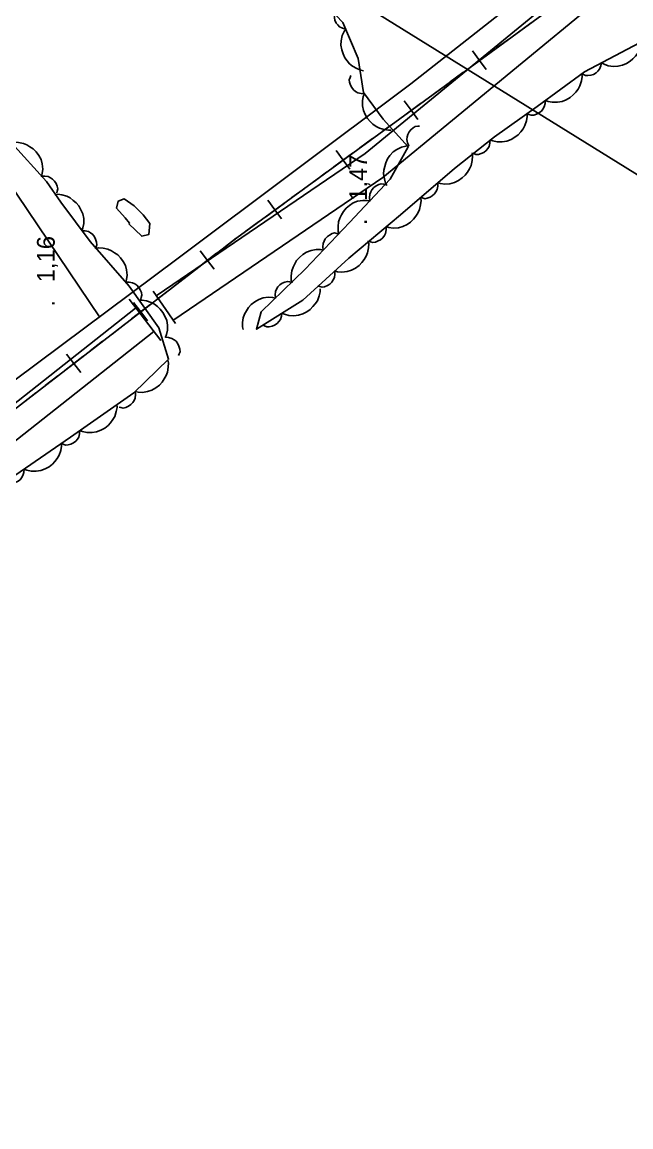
# Model space of a CAD drawing. Extents: x 747954 to 748544, y 4316381 to 4317408.
# Drawn here: x 748119.5 to 748170.8, y 4317002.4 to 4317095.6 of the extents above; entities that cross this region are included whole.
import ezdxf

# ---------------------------------------------------------------- set-up
doc = ezdxf.new("R2010")
doc.units = 0
doc.layers.get('0').update_dxf_attribs({"linetype": 'CONTINUOUS'})
for name, color, linetype in [('2', 7, 'CONTINUOUS'), ('21', 7, 'CONTINUOUS'), ('30', 7, 'CONTINUOUS'), ('48', 7, 'CONTINUOUS'), ('51', 7, 'CONTINUOUS'), ('53', 7, 'CONTINUOUS'), ('56', 7, 'CONTINUOUS'), ('PATTERN_CLASS', 7, 'CONTINUOUS')]:
    doc.layers.add(name, color=color, linetype=linetype)

msp = doc.modelspace()

# ---------------------------------------------------------------- linework, layer by layer
at = {"layer": '2', "color": 0, "linetype": 'CONTINUOUS'}
for p, q in [((748132.41, 4317070.19), (748130.53, 4317072.92)), ((748128.51, 4317072.23), (748131.16, 4317068.76))]:
    msp.add_line(p, q, dxfattribs=at)
at = {"layer": '21', "color": 0, "linetype": 'CONTINUOUS'}
msp.add_lwpolyline([(748128.46, 4317078.59), (748128.53, 4317078.66), (748128.15, 4317079.1), (748127.44, 4317079.91), (748127.58, 4317080.52), (748128.09, 4317080.71), (748128.91, 4317080.13), (748129.68, 4317079.36), (748130.25, 4317078.64), (748130.15, 4317077.69), (748129.56, 4317077.55), (748128.46, 4317078.59)], dxfattribs=at)
at = {"layer": '30', "color": 0, "linetype": 'CONTINUOUS'}
for points in [[(748130.87, 4317072.58), (748148.4, 4317084.52), (748165.98, 4317098.96), (748185.03, 4317113.51), (748202.37, 4317125.08), (748228.01, 4317142.53), (748249.37, 4317158.67), (748271.45, 4317175.86), (748287.53, 4317189.01), (748301, 4317200)], [(748132.28, 4317070.51), (748149.9, 4317082.52), (748167.53, 4317097.01), (748186.48, 4317111.46), (748203.77, 4317123.01), (748229.47, 4317140.5), (748250.89, 4317156.69), (748273.01, 4317173.91), (748289.11, 4317187.07), (748304.96, 4317200)], [(748048.14, 4317008.52), (748072.46, 4317027.31), (748096.5, 4317045.81), (748129.04, 4317071.48)], [(748049.67, 4317006.54), (748073.99, 4317025.33), (748098.04, 4317043.84), (748130.59, 4317069.52)]]:
    msp.add_lwpolyline(points, dxfattribs=at)
at = {"layer": '51', "color": 0, "linetype": 'CONTINUOUS'}
msp.add_line((748102, 4317106.31), (748125.99, 4317070.75), dxfattribs=at)
msp.add_lwpolyline([(748101.46, 4317153.98), (748115.15, 4317162.35), (748149.7, 4317178.94), (748168.18, 4317187.85), (748175.8, 4317191.19), (748189.93, 4317165.02), (748202.23, 4317140.83), (748207.92, 4317130.86), (748188.24, 4317117.88), (748169.84, 4317104.25), (748152.26, 4317090.42), (748132.63, 4317075.69), (748116.75, 4317063.87), (748097.12, 4317048.16), (748068.29, 4317025.15), (748046.3, 4317009.36)], dxfattribs=at)
at = {"layer": '53', "color": 0, "linetype": 'CONTINUOUS'}
for points in [[(748148.28, 4317091.52), (748148.05, 4317091.55), (748147.71, 4317091.7), (748147.34, 4317091.9), (748147.1, 4317092.11), (748146.9, 4317092.36), (748146.7, 4317092.61), (748146.55, 4317092.93), (748146.44, 4317093.28), (748146.37, 4317093.67), (748146.38, 4317094.05), (748146.48, 4317094.48), (748146.63, 4317094.82), (748146.77, 4317095.02), (748146.51, 4317095.1), (748146.25, 4317095.23), (748146.1, 4317095.38), (748145.96, 4317095.54), (748145.86, 4317095.78), (748145.81, 4317095.99), (748145.79, 4317096.25), (748145.81, 4317096.46), (748145.92, 4317096.63), (748146.01, 4317096.77)], [(748171.73, 4317093.97), (748171.71, 4317093.73), (748171.59, 4317093.39), (748171.42, 4317093), (748171.23, 4317092.75), (748171, 4317092.53), (748170.76, 4317092.31), (748170.46, 4317092.13), (748170.12, 4317091.99), (748169.74, 4317091.89), (748169.35, 4317091.88), (748168.92, 4317091.94), (748168.57, 4317092.06), (748168.36, 4317092.19), (748168.3, 4317091.92), (748168.19, 4317091.65), (748168.05, 4317091.48), (748167.9, 4317091.33), (748167.68, 4317091.21), (748167.46, 4317091.14), (748167.21, 4317091.1), (748166.99, 4317091.11), (748166.82, 4317091.21), (748166.68, 4317091.28)], [(748150.61, 4317086.51), (748150.38, 4317086.49), (748150.01, 4317086.56), (748149.61, 4317086.67), (748149.33, 4317086.82), (748149.07, 4317087.02), (748148.83, 4317087.22), (748148.6, 4317087.49), (748148.41, 4317087.81), (748148.26, 4317088.17), (748148.18, 4317088.55), (748148.18, 4317088.99), (748148.25, 4317089.35), (748148.34, 4317089.58), (748148.07, 4317089.6), (748147.78, 4317089.66), (748147.6, 4317089.77), (748147.43, 4317089.9), (748147.28, 4317090.1), (748147.18, 4317090.31), (748147.1, 4317090.55), (748147.07, 4317090.76), (748147.14, 4317090.95), (748147.19, 4317091.1)], [(748166.7, 4317091.25), (748166.72, 4317091.02), (748166.65, 4317090.65), (748166.53, 4317090.25), (748166.37, 4317089.97), (748166.18, 4317089.72), (748165.97, 4317089.47), (748165.7, 4317089.25), (748165.38, 4317089.06), (748165.02, 4317088.91), (748164.64, 4317088.85), (748164.2, 4317088.85), (748163.84, 4317088.92), (748163.61, 4317089.01), (748163.59, 4317088.74), (748163.52, 4317088.46), (748163.41, 4317088.27), (748163.28, 4317088.11), (748163.07, 4317087.95), (748162.87, 4317087.86), (748162.63, 4317087.78), (748162.41, 4317087.76), (748162.22, 4317087.83), (748162.07, 4317087.88)], [(748162.07, 4317087.89), (748162.08, 4317087.66), (748162.01, 4317087.3), (748161.89, 4317086.89), (748161.73, 4317086.62), (748161.53, 4317086.37), (748161.32, 4317086.12), (748161.05, 4317085.9), (748160.73, 4317085.72), (748160.36, 4317085.57), (748159.98, 4317085.51), (748159.55, 4317085.52), (748159.19, 4317085.59), (748158.96, 4317085.69), (748158.93, 4317085.41), (748158.86, 4317085.13), (748158.75, 4317084.95), (748158.62, 4317084.78), (748158.41, 4317084.63), (748158.21, 4317084.54), (748157.96, 4317084.46), (748157.74, 4317084.44), (748157.56, 4317084.52), (748157.41, 4317084.57)], [(748150.24, 4317081.83), (748150.12, 4317082.04), (748150.03, 4317082.39), (748149.97, 4317082.81), (748149.99, 4317083.12), (748150.06, 4317083.44), (748150.14, 4317083.75), (748150.29, 4317084.07), (748150.5, 4317084.37), (748150.77, 4317084.66), (748151.08, 4317084.88), (748151.48, 4317085.07), (748151.84, 4317085.16), (748152.08, 4317085.17), (748151.99, 4317085.43), (748151.93, 4317085.71), (748151.95, 4317085.93), (748152, 4317086.13), (748152.12, 4317086.36), (748152.26, 4317086.53), (748152.45, 4317086.7), (748152.64, 4317086.82), (748152.84, 4317086.83), (748153, 4317086.85)], [(748118.56, 4317085.45), (748118.79, 4317085.5), (748119.15, 4317085.46), (748119.57, 4317085.39), (748119.86, 4317085.27), (748120.13, 4317085.1), (748120.4, 4317084.92), (748120.65, 4317084.67), (748120.87, 4317084.37), (748121.06, 4317084.03), (748121.16, 4317083.65), (748121.21, 4317083.22), (748121.17, 4317082.85), (748121.1, 4317082.62), (748121.38, 4317082.62), (748121.67, 4317082.59), (748121.86, 4317082.49), (748122.04, 4317082.38), (748122.21, 4317082.19), (748122.33, 4317082), (748122.43, 4317081.77), (748122.48, 4317081.56), (748122.43, 4317081.36), (748122.39, 4317081.21)], [(748157.43, 4317084.54), (748157.47, 4317084.31), (748157.43, 4317083.94), (748157.34, 4317083.53), (748157.21, 4317083.24), (748157.03, 4317082.97), (748156.85, 4317082.71), (748156.59, 4317082.47), (748156.29, 4317082.26), (748155.94, 4317082.08), (748155.56, 4317081.98), (748155.13, 4317081.95), (748154.76, 4317081.99), (748154.53, 4317082.07), (748154.53, 4317081.79), (748154.48, 4317081.5), (748154.38, 4317081.31), (748154.27, 4317081.14), (748154.07, 4317080.97), (748153.88, 4317080.85), (748153.65, 4317080.76), (748153.43, 4317080.72), (748153.24, 4317080.78), (748153.08, 4317080.82)], [(748146.19, 4317077.77), (748146.13, 4317077.99), (748146.13, 4317078.36), (748146.17, 4317078.78), (748146.27, 4317079.08), (748146.42, 4317079.36), (748146.57, 4317079.65), (748146.8, 4317079.91), (748147.08, 4317080.15), (748147.41, 4317080.37), (748147.77, 4317080.51), (748148.2, 4317080.58), (748148.57, 4317080.58), (748148.81, 4317080.53), (748148.78, 4317080.8), (748148.8, 4317081.09), (748148.88, 4317081.29), (748148.97, 4317081.48), (748149.15, 4317081.67), (748149.33, 4317081.8), (748149.55, 4317081.92), (748149.76, 4317081.98), (748149.96, 4317081.95), (748150.12, 4317081.92)], [(748122.23, 4317081.08), (748122.47, 4317081.11), (748122.83, 4317081.04), (748123.23, 4317080.93), (748123.51, 4317080.78), (748123.77, 4317080.58), (748124.02, 4317080.38), (748124.24, 4317080.11), (748124.43, 4317079.79), (748124.59, 4317079.43), (748124.66, 4317079.05), (748124.66, 4317078.62), (748124.6, 4317078.25), (748124.5, 4317078.02), (748124.78, 4317078.01), (748125.06, 4317077.94), (748125.25, 4317077.83), (748125.42, 4317077.71), (748125.57, 4317077.5), (748125.67, 4317077.3), (748125.75, 4317077.06), (748125.78, 4317076.84), (748125.71, 4317076.65), (748125.66, 4317076.5)], [(748153.09, 4317080.81), (748153.13, 4317080.57), (748153.08, 4317080.21), (748153, 4317079.8), (748152.86, 4317079.51), (748152.68, 4317079.24), (748152.5, 4317078.98), (748152.24, 4317078.74), (748151.94, 4317078.53), (748151.59, 4317078.36), (748151.21, 4317078.26), (748150.77, 4317078.23), (748150.41, 4317078.28), (748150.17, 4317078.36), (748150.17, 4317078.08), (748150.13, 4317077.79), (748150.03, 4317077.6), (748149.91, 4317077.43), (748149.71, 4317077.26), (748149.52, 4317077.15), (748149.28, 4317077.05), (748149.07, 4317077.02), (748148.87, 4317077.08), (748148.72, 4317077.12)], [(748142.24, 4317073.63), (748142.18, 4317073.85), (748142.18, 4317074.22), (748142.22, 4317074.64), (748142.33, 4317074.94), (748142.48, 4317075.22), (748142.63, 4317075.5), (748142.86, 4317075.77), (748143.14, 4317076.01), (748143.47, 4317076.22), (748143.84, 4317076.36), (748144.27, 4317076.43), (748144.63, 4317076.43), (748144.88, 4317076.38), (748144.85, 4317076.65), (748144.86, 4317076.94), (748144.94, 4317077.14), (748145.04, 4317077.33), (748145.22, 4317077.52), (748145.4, 4317077.65), (748145.62, 4317077.77), (748145.83, 4317077.83), (748146.03, 4317077.79), (748146.19, 4317077.77)], [(748148.67, 4317077.17), (748148.72, 4317076.95), (748148.68, 4317076.58), (748148.61, 4317076.16), (748148.49, 4317075.87), (748148.32, 4317075.6), (748148.14, 4317075.33), (748147.89, 4317075.08), (748147.59, 4317074.86), (748147.25, 4317074.68), (748146.88, 4317074.57), (748146.44, 4317074.52), (748146.08, 4317074.56), (748145.84, 4317074.63), (748145.85, 4317074.35), (748145.81, 4317074.06), (748145.72, 4317073.87), (748145.61, 4317073.69), (748145.42, 4317073.51), (748145.23, 4317073.4), (748144.99, 4317073.29), (748144.78, 4317073.25), (748144.58, 4317073.3), (748144.43, 4317073.34)], [(748125.7, 4317076.54), (748125.93, 4317076.58), (748126.3, 4317076.54), (748126.71, 4317076.47), (748127, 4317076.33), (748127.27, 4317076.16), (748127.54, 4317075.98), (748127.78, 4317075.73), (748128, 4317075.43), (748128.18, 4317075.08), (748128.28, 4317074.71), (748128.32, 4317074.27), (748128.28, 4317073.9), (748128.21, 4317073.67), (748128.49, 4317073.67), (748128.77, 4317073.63), (748128.97, 4317073.53), (748129.14, 4317073.42), (748129.31, 4317073.23), (748129.43, 4317073.04), (748129.53, 4317072.8), (748129.57, 4317072.59), (748129.51, 4317072.39), (748129.48, 4317072.24)], [(748138.11, 4317069.67), (748138.05, 4317069.9), (748138.07, 4317070.27), (748138.13, 4317070.68), (748138.24, 4317070.98), (748138.4, 4317071.26), (748138.57, 4317071.53), (748138.8, 4317071.79), (748139.1, 4317072.02), (748139.43, 4317072.22), (748139.8, 4317072.35), (748140.23, 4317072.4), (748140.6, 4317072.39), (748140.84, 4317072.33), (748140.82, 4317072.6), (748140.85, 4317072.89), (748140.93, 4317073.09), (748141.04, 4317073.27), (748141.22, 4317073.45), (748141.41, 4317073.58), (748141.63, 4317073.69), (748141.85, 4317073.74), (748142.04, 4317073.7), (748142.2, 4317073.67)], [(748144.61, 4317073.1), (748144.62, 4317072.86), (748144.52, 4317072.51), (748144.38, 4317072.11), (748144.2, 4317071.85), (748143.99, 4317071.61), (748143.77, 4317071.37), (748143.49, 4317071.17), (748143.15, 4317071.01), (748142.78, 4317070.88), (748142.39, 4317070.84), (748141.96, 4317070.87), (748141.6, 4317070.97), (748141.38, 4317071.07), (748141.34, 4317070.8), (748141.26, 4317070.52), (748141.13, 4317070.35), (748140.99, 4317070.19), (748140.77, 4317070.05), (748140.57, 4317069.97), (748140.32, 4317069.91), (748140.1, 4317069.9), (748139.92, 4317069.98), (748139.77, 4317070.05)], [(748129.36, 4317072.15), (748129.59, 4317072.16), (748129.95, 4317072.09), (748130.35, 4317071.97), (748130.63, 4317071.81), (748130.88, 4317071.61), (748131.12, 4317071.4), (748131.34, 4317071.12), (748131.52, 4317070.8), (748131.67, 4317070.44), (748131.73, 4317070.05), (748131.72, 4317069.62), (748131.65, 4317069.26), (748131.55, 4317069.03), (748131.83, 4317069), (748132.11, 4317068.93), (748132.29, 4317068.82), (748132.45, 4317068.69), (748132.6, 4317068.48), (748132.7, 4317068.27), (748132.77, 4317068.03), (748132.79, 4317067.81), (748132.72, 4317067.63), (748132.66, 4317067.48)], [(748131.76, 4317067.1), (748131.81, 4317066.88), (748131.79, 4317066.51), (748131.74, 4317066.09), (748131.62, 4317065.8), (748131.46, 4317065.52), (748131.29, 4317065.25), (748131.05, 4317064.99), (748130.76, 4317064.76), (748130.42, 4317064.56), (748130.05, 4317064.44), (748129.62, 4317064.38), (748129.25, 4317064.4), (748129.01, 4317064.46), (748129.03, 4317064.19), (748129, 4317063.9), (748128.92, 4317063.7), (748128.81, 4317063.52), (748128.63, 4317063.34), (748128.44, 4317063.22), (748128.21, 4317063.11), (748128, 4317063.05), (748127.8, 4317063.1), (748127.65, 4317063.13)], [(748127.47, 4317063.34), (748127.49, 4317063.11), (748127.41, 4317062.75), (748127.29, 4317062.35), (748127.13, 4317062.08), (748126.92, 4317061.82), (748126.72, 4317061.58), (748126.44, 4317061.36), (748126.11, 4317061.18), (748125.75, 4317061.04), (748125.37, 4317060.98), (748124.93, 4317060.99), (748124.57, 4317061.07), (748124.34, 4317061.17), (748124.32, 4317060.89), (748124.25, 4317060.61), (748124.13, 4317060.43), (748124, 4317060.27), (748123.79, 4317060.12), (748123.58, 4317060.02), (748123.34, 4317059.95), (748123.12, 4317059.93), (748122.93, 4317060.01), (748122.79, 4317060.07)], [(748122.78, 4317060.07), (748122.8, 4317059.84), (748122.72, 4317059.48), (748122.59, 4317059.08), (748122.43, 4317058.8), (748122.23, 4317058.55), (748122.02, 4317058.31), (748121.74, 4317058.1), (748121.41, 4317057.92), (748121.05, 4317057.78), (748120.66, 4317057.72), (748120.23, 4317057.73), (748119.87, 4317057.81), (748119.64, 4317057.91), (748119.61, 4317057.63), (748119.54, 4317057.35), (748119.42, 4317057.17), (748119.29, 4317057.01), (748119.08, 4317056.86), (748118.88, 4317056.77), (748118.63, 4317056.7), (748118.41, 4317056.68), (748118.23, 4317056.76), (748118.08, 4317056.82)]]:
    msp.add_lwpolyline(points, dxfattribs=at)
at = {"layer": '56', "color": 0, "linetype": 'CONTINUOUS'}
for p, q in [((748162.41, 4317095.56), (748161.34, 4317094.78)), ((748160.53, 4317094.19), (748159.47, 4317093.41)), ((748158.84, 4317092.95), (748157.26, 4317091.8)), ((748158.05, 4317092.38), (748157.46, 4317093.19)), ((748158.05, 4317092.38), (748158.61, 4317091.61)), ((748156.66, 4317091.36), (748155.59, 4317090.58)), ((748154.78, 4317089.99), (748153.72, 4317089.21)), ((748153.09, 4317088.75), (748151.52, 4317087.6)), ((748152.3, 4317088.18), (748151.71, 4317088.99)), ((748152.3, 4317088.18), (748152.86, 4317087.41)), ((748150.91, 4317087.16), (748149.85, 4317086.38)), ((748149.03, 4317085.79), (748147.97, 4317085.01)), ((748147.34, 4317084.55), (748145.77, 4317083.4)), ((748146.55, 4317083.98), (748145.96, 4317084.79)), ((748146.55, 4317083.98), (748147.11, 4317083.21)), ((748145.16, 4317082.96), (748144.1, 4317082.18)), ((748143.28, 4317081.59), (748142.22, 4317080.81)), ((748141.59, 4317080.35), (748140.02, 4317079.2)), ((748140.8, 4317079.78), (748140.21, 4317080.59)), ((748140.8, 4317079.78), (748141.36, 4317079.01)), ((748139.41, 4317078.76), (748138.35, 4317077.98)), ((748137.53, 4317077.39), (748136.49, 4317076.58)), ((748135.88, 4317076.11), (748134.33, 4317074.92)), ((748135.1, 4317075.51), (748134.49, 4317076.31)), ((748135.1, 4317075.51), (748135.68, 4317074.76)), ((748133.74, 4317074.46), (748132.7, 4317073.65)), ((748131.9, 4317073.04), (748130.85, 4317072.23)), ((748130.24, 4317071.76), (748128.7, 4317070.57)), ((748129.47, 4317071.16), (748128.85, 4317071.96)), ((748129.47, 4317071.16), (748130.05, 4317070.41)), ((748128.1, 4317070.11), (748127.06, 4317069.3)), ((748126.26, 4317068.69), (748125.22, 4317067.88)), ((748123.83, 4317066.81), (748123.22, 4317067.61)), ((748124.6, 4317067.41), (748123.06, 4317066.22)), ((748123.83, 4317066.81), (748124.41, 4317066.06)), ((748122.47, 4317065.76), (748121.42, 4317064.95)), ((748120.63, 4317064.34), (748119.58, 4317063.53))]:
    msp.add_line(p, q, dxfattribs=at)
at = {"layer": 'PATTERN_CLASS', "color": 0, "linetype": 'CONTINUOUS'}
for points in [[(748300.98, 4317200.04), (748233, 4317147.12), (748137.59, 4317077.43), (748028.29, 4316993.07)], [(748171.56, 4317093.88), (748166.92, 4317091.41), (748162.92, 4317088.5), (748159.33, 4317085.94), (748155.95, 4317083.27), (748151.38, 4317079.36), (748147.03, 4317075.69), (748143.14, 4317072.17), (748139.24, 4317069.71), (748139.64, 4317071.17), (748143.34, 4317074.78), (748147.08, 4317078.71), (748150.53, 4317082.36), (748152.03, 4317085.09), (748149.92, 4317087.44), (748148.26, 4317089.67), (748147.83, 4317092.55), (748146.52, 4317095.58), (748144.36, 4317097.88)], [(748118.57, 4317085.44), (748121.52, 4317082.17), (748122.73, 4317080.42), (748125.2, 4317077.11), (748128.51, 4317073.34), (748131.01, 4317069.81), (748131.83, 4317067.17), (748128.9, 4317064.34), (748123.55, 4317060.6), (748118.49, 4317057.1)]]:
    msp.add_lwpolyline(points, dxfattribs=at)

# ---------------------------------------------------------------- texts
at = {"layer": '48', "color": 0, "linetype": 'CONTINUOUS'}
for s, p in [(' 1,47', (748148.57, 4317079.98)), ('.', (748148.57, 4317078.48)), (' 1,16', (748122.22, 4317073.11)), ('.', (748122.22, 4317071.61))]:
    msp.add_text(s, height=1.5, rotation=90, dxfattribs=at).set_placement(p)

# ---------------------------------------------------------------- meshes
at = {"color": 0, "linetype": 'CONTINUOUS'}
mesh = msp.add_polyface(dxfattribs=at)
corners = [(747954.5, 4316381), (747954.5, 4316381), (747954.5, 4316571.962), (748262.5, 4316381), (747954.5, 4316746.493), (748544, 4316381), (747954.5, 4317407.5), (748544, 4317042.007), (748544, 4317407.5)]
mesh.append_faces([[corners[k] for k in face] for face in [(0, 1, 3, 2), (2, 3, 5, 4), (4, 5, 7, 6), (6, 7, 8, 8)]], dxfattribs={"vtx0": -1, "vtx2": -1, "color": 0})
mesh = msp.add_polyface(dxfattribs=at)
corners = [(747964.5, 4316391), (747964.5, 4316391), (747964.5, 4316575.762), (748262.5, 4316391), (747964.5, 4316744.093), (748534, 4316391), (747964.5, 4317211), (748534, 4316857.907), (748262.5, 4317211), (748534, 4317042.668), (748534, 4317211)]
mesh.append_faces([[corners[k] for k in face] for face in [(0, 1, 3, 2), (2, 3, 5, 4), (4, 5, 7, 6), (6, 7, 9, 8), (8, 9, 10, 10)]], dxfattribs={"vtx0": -1, "vtx2": -1, "color": 0})

doc.saveas('drawing.dxf')
